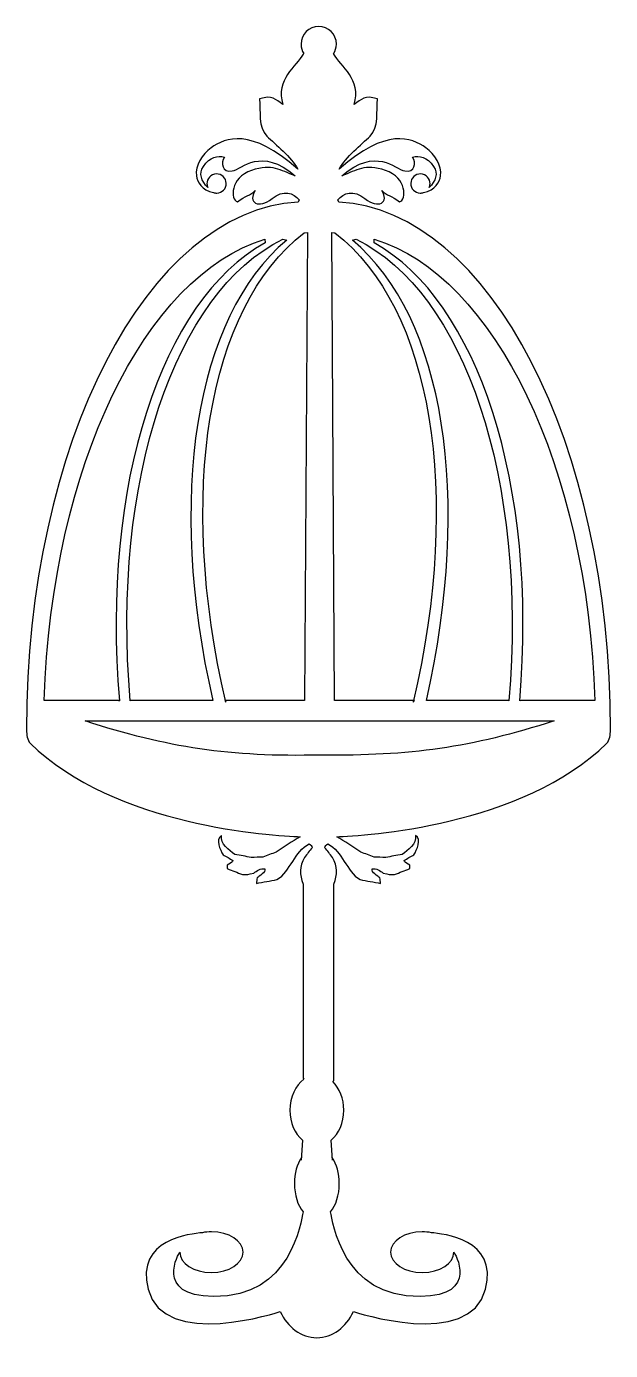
# Model space of a CAD drawing. Header units: centimetres. Extents: x -4.6 to 4.6, y -10.5 to 10.3.
import ezdxf

# ---------------------------------------------------------------- set-up
doc = ezdxf.new("R2010")
doc.units = ezdxf.units.CM
doc.header["$MEASUREMENT"] = 0
doc.layers.add('Camada 1', color=7, linetype='Continuous')

msp = doc.modelspace()

# ---------------------------------------------------------------- linework, layer by layer
at = {"layer": 'Camada 1'}
for points, knots in [([(-0.2419, -6.23962), (-0.2419, -6.23962), (-0.2419, -3.18257), (-0.2419, -3.18257), (-0.2419, -3.18257), (-0.29812, -3.02313), (-0.30278, -2.91521), (-0.22282, -2.76069), (-0.22282, -2.76069), (-0.18088, -2.7091), (-0.13863, -2.65742), (-0.10138, -2.61086), (-0.10138, -2.61086), (-0.11059, -2.57329), (-0.11059, -2.56853), (-0.14816, -2.54987), (-0.14816, -2.54987), (-0.37758, -2.66216), (-0.43849, -2.98096), (-0.65418, -3.11211), (-0.65418, -3.11211), (-0.76187, -3.131), (-0.87016, -3.14987), (-0.97771, -3.17328), (-0.97771, -3.17328), (-0.97295, -3.14037), (-0.96818, -3.11211), (-0.96818, -3.08406), (-0.96818, -3.08406), (-0.93553, -3.05591), (-0.82295, -2.99519), (-0.84658, -2.94349), (-0.84658, -2.94349), (-0.91212, -2.92926), (-0.96818, -2.9763), (-1.01991, -3.00908), (-1.01991, -3.00908), (-1.11384, -3.03273), (-1.11384, -3.03273), (-1.1979, -3.03273), (-1.1979, -3.03273), (-1.2777, -2.99963), (-1.35755, -2.96703), (-1.43679, -2.9388), (-1.43679, -2.9388), (-1.43679, -2.9202), (-1.43679, -2.90133), (-1.43679, -2.88234), (-1.43679, -2.88234), (-1.35278, -2.83098), (-1.35278, -2.83098), (-1.34773, -2.81223), (-1.34773, -2.81223), (-1.3993, -2.77937), (-1.45116, -2.74664), (-1.50275, -2.71865), (-1.50275, -2.71865), (-1.54934, -2.64843), (-1.62909, -2.46999), (-1.52603, -2.41861), (-1.52603, -2.41861), (-1.54934, -2.5499), (-1.4089, -2.64843), (-1.31534, -2.71389), (-1.31534, -2.71389), (-1.23075, -2.72789), (-1.14627, -2.74665), (-1.06197, -2.76546), (-1.06197, -2.76546), (-0.99633, -2.7607), (-0.9355, -2.75607), (-0.87454, -2.75607), (-0.87454, -2.75607), (-0.80429, -2.72792), (-0.73389, -2.70461), (-0.66816, -2.68095), (-0.66816, -2.68095), (-0.54301, -2.59313), (-0.41808, -2.51006), (-0.2879, -2.43544), (-0.2879, -2.43544), (-0.70846, -2.42705), (-3.21766, -2.26703), (-4.54208, -0.96314), (-4.54208, -0.96314), (-4.58352, -0.92231), (-4.59895, -0.81865), (-4.59895, -0.76028), (-4.59895, -0.76028), (-4.59895, 3.7542), (-2.69604, 7.42929), (-0.32241, 7.56015), (-0.32241, 7.56015), (-0.32241, 7.56015), (-0.30336, 7.59881), (-0.30336, 7.59881), (-0.30336, 7.59881), (-0.38991, 7.70586), (-0.55448, 7.76283), (-0.73138, 7.61696), (-0.73138, 7.61696), (-0.94146, 7.44104), (-1.12376, 7.56084), (-0.99554, 7.74277), (-0.99554, 7.74277), (-1.07269, 7.66855), (-1.16043, 7.65686), (-1.27587, 7.56539), (-1.27587, 7.56539), (-1.39157, 7.58952), (-1.39292, 7.95131), (-1.05629, 8.06072), (-1.05629, 8.06072), (-0.71971, 8.16737), (-0.61036, 8.06403), (-0.36798, 7.97544), (-0.36798, 7.97544), (-0.90625, 8.43812), (-1.19967, 8.08149), (-1.35943, 8.0522), (-1.35943, 8.0522), (-1.51932, 8.02077), (-1.54181, 8.18066), (-1.4809, 8.27069), (-1.4809, 8.27069), (-1.59025, 8.29437), (-1.70971, 8.27754), (-1.81213, 8.12308), (-1.81213, 8.12308), (-1.89008, 8.0083), (-1.84393, 7.89141), (-1.74371, 7.79262), (-1.74371, 7.79262), (-1.75122, 7.81077), (-1.75612, 7.82821), (-1.75694, 7.84858), (-1.75694, 7.84858), (-1.75903, 7.9301), (-1.69299, 8.00228), (-1.60909, 8.00455), (-1.60909, 8.00455), (-1.52564, 8.00688), (-1.45584, 7.93864), (-1.45367, 7.85694), (-1.45367, 7.85694), (-1.45147, 7.77331), (-1.51725, 7.70594), (-1.60088, 7.70346), (-1.60088, 7.70346), (-1.61908, 7.70301), (-1.63713, 7.70513), (-1.65327, 7.71137), (-1.65327, 7.71137), (-1.84001, 7.75376), (-1.91132, 7.87398), (-1.9233, 7.9773), (-1.9233, 7.9773), (-1.94156, 8.13515), (-1.83522, 8.31292), (-1.69089, 8.41648), (-1.69089, 8.41648), (-1.46912, 8.57885), (-1.06602, 8.73692), (-0.32585, 8.08109), (-0.32585, 8.08109), (-0.42827, 8.27281), (-0.67584, 8.46286), (-0.81316, 8.60179), (-0.81316, 8.60179), (-0.95061, 8.74025), (-0.91256, 8.9906), (-0.9268, 9.18689), (-0.9268, 9.18689), (-0.72476, 9.25618), (-0.68651, 9.17549), (-0.55977, 9.09982), (-0.55977, 9.09982), (-0.68611, 9.48818), (-0.34363, 9.70341), (-0.24267, 9.89413), (-0.24267, 9.89413), (-0.24267, 9.89413), (-0.23124, 9.90156), (-0.23124, 9.90156), (-0.23124, 9.90156), (-0.25841, 9.9445), (-0.27416, 9.99538), (-0.27416, 10.04996), (-0.27416, 10.04996), (-0.27416, 10.20339), (-0.14978, 10.32777), (0.00365, 10.32777), (0.00365, 10.32777), (0.15706, 10.32777), (0.28149, 10.20339), (0.28149, 10.04996), (0.28149, 10.04996), (0.28149, 9.99411), (0.26498, 9.94206), (0.23654, 9.89849), (0.23654, 9.89849), (0.23654, 9.89849), (0.24273, 9.89412), (0.24273, 9.89412), (0.24273, 9.89412), (0.34367, 9.70341), (0.68617, 9.4882), (0.55981, 9.09981), (0.55981, 9.09981), (0.68655, 9.17545), (0.72478, 9.25618), (0.92679, 9.18688), (0.92679, 9.18688), (0.91258, 8.99059), (0.95058, 8.74024), (0.81318, 8.60178), (0.81318, 8.60178), (0.67586, 8.46287), (0.42824, 8.2728), (0.32587, 8.08108), (0.32587, 8.08108), (1.06607, 8.73693), (1.46913, 8.57884), (1.69091, 8.41647), (1.69091, 8.41647), (1.83524, 8.31291), (1.94158, 8.13514), (1.92329, 7.97729), (1.92329, 7.97729), (1.91128, 7.87397), (1.84, 7.75374), (1.65326, 7.71136), (1.65326, 7.71136), (1.63712, 7.70512), (1.61905, 7.703), (1.6009, 7.70345), (1.6009, 7.70345), (1.51721, 7.70594), (1.45146, 7.7733), (1.45369, 7.85693), (1.45369, 7.85693), (1.45578, 7.93861), (1.52566, 8.00687), (1.60911, 8.00454), (1.60911, 8.00454), (1.69301, 8.00226), (1.75897, 7.93011), (1.75693, 7.84857), (1.75693, 7.84857), (1.75611, 7.8282), (1.75121, 7.81076), (1.7437, 7.79261), (1.7437, 7.79261), (1.84392, 7.89138), (1.89009, 8.00827), (1.81212, 8.12307), (1.81212, 8.12307), (1.70973, 8.27753), (1.59029, 8.29436), (1.48091, 8.27068), (1.48091, 8.27068), (1.54179, 8.18064), (1.5193, 8.02073), (1.35941, 8.05219), (1.35941, 8.05219), (1.19963, 8.08145), (0.90618, 8.43811), (0.36796, 7.97543), (0.36796, 7.97543), (0.61029, 8.06404), (0.71967, 8.16736), (1.0563, 8.06071), (1.0563, 8.06071), (1.3929, 7.9513), (1.39158, 7.58949), (1.27585, 7.56538), (1.27585, 7.56538), (1.16047, 7.65687), (1.07268, 7.66854), (0.99552, 7.74276), (0.99552, 7.74276), (1.12368, 7.56083), (0.94144, 7.44103), (0.73136, 7.61695), (0.73136, 7.61695), (0.55446, 7.76281), (0.38994, 7.70585), (0.30337, 7.5988), (0.30337, 7.5988), (0.30337, 7.5988), (0.32242, 7.56014), (0.32242, 7.56014), (0.32242, 7.56014), (2.69608, 7.42928), (4.59896, 3.75419), (4.59896, -0.76029), (4.59896, -0.76029), (4.59896, -0.81866), (4.58351, -0.92232), (4.54207, -0.96312), (4.54207, -0.96312), (3.21765, -2.26699), (0.70844, -2.42701), (0.28789, -2.43542), (0.28789, -2.43542), (0.41807, -2.51003), (0.54305, -2.59311), (0.66818, -2.68093), (0.66818, -2.68093), (0.73385, -2.70458), (0.80428, -2.72787), (0.87456, -2.75605), (0.87456, -2.75605), (0.93557, -2.75605), (0.99635, -2.76071), (1.06196, -2.76544), (1.06196, -2.76544), (1.14631, -2.74663), (1.23076, -2.72787), (1.31533, -2.71387), (1.31533, -2.71387), (1.40891, -2.64839), (1.54933, -2.54988), (1.5261, -2.41859), (1.5261, -2.41859), (1.62916, -2.46995), (1.54933, -2.64841), (1.50274, -2.71863), (1.50274, -2.71863), (1.45117, -2.74665), (1.39931, -2.77935), (1.34777, -2.81221), (1.34777, -2.81221), (1.35274, -2.83097), (1.35274, -2.83097), (1.43678, -2.88232), (1.43678, -2.88232), (1.43678, -2.90132), (1.43678, -2.92018), (1.43678, -2.93878), (1.43678, -2.93878), (1.35751, -2.96698), (1.27771, -2.99961), (1.19791, -3.03271), (1.19791, -3.03271), (1.11388, -3.03271), (1.11388, -3.03271), (1.0199, -3.00906), (1.0199, -3.00906), (0.96823, -2.9763), (0.91211, -2.92924), (0.84654, -2.94347), (0.84654, -2.94347), (0.82297, -2.99514), (0.93555, -3.05587), (0.96822, -3.08404), (0.96822, -3.08404), (0.96822, -3.11211), (0.97298, -3.14034), (0.97772, -3.17326), (0.97772, -3.17326), (0.87014, -3.14984), (0.76187, -3.13098), (0.65416, -3.11209), (0.65416, -3.11209), (0.43842, -2.98094), (0.37754, -2.66214), (0.14814, -2.54985), (0.14814, -2.54985), (0.11054, -2.5685), (0.11054, -2.57327), (0.10136, -2.61084), (0.10136, -2.61084), (0.13864, -2.65741), (0.18081, -2.70908), (0.22278, -2.76067), (0.22278, -2.76067), (0.30274, -2.91519), (0.29811, -3.02311), (0.24188, -3.18255), (0.24188, -3.18255), (0.24188, -3.18255), (0.24188, -6.27521), (0.24188, -6.27521), (0.24188, -6.27521), (0.24188, -6.27521), (0.22378, -6.29426), (0.22378, -6.29426), (0.22378, -6.29426), (0.33004, -6.39843), (0.39846, -6.56136), (0.39846, -6.7445), (0.39846, -6.7445), (0.39846, -6.94109), (0.31964, -7.11436), (0.1997, -7.2167), (0.1997, -7.2167), (0.1997, -7.2167), (0.22301, -7.53288), (0.22301, -7.53288), (0.22301, -7.53288), (0.22301, -7.53288), (0.21613, -7.48959), (0.21613, -7.48959), (0.21613, -7.48959), (0.28482, -7.59481), (0.32731, -7.74015), (0.32731, -7.90065), (0.32731, -7.90065), (0.32731, -8.07996), (0.27423, -8.24038), (0.19089, -8.347), (0.19089, -8.347), (0.22301, -8.4939), (0.37679, -9.69545), (1.59932, -9.68039), (1.59932, -9.68039), (2.56031, -9.66856), (2.13317, -8.98038), (2.13317, -8.98038), (2.13317, -8.98038), (2.13317, -9.15733), (1.91013, -9.30071), (1.63485, -9.30071), (1.63485, -9.30071), (1.35968, -9.30071), (1.13651, -9.15731), (1.13651, -8.98038), (1.13651, -8.98038), (1.13651, -8.80345), (1.35969, -8.66005), (1.63485, -8.66005), (1.63485, -8.66005), (1.68427, -8.66005), (1.73198, -8.66465), (1.77704, -8.67323), (1.77704, -8.67323), (1.95524, -8.69567), (2.83326, -8.76681), (2.63151, -9.56175), (2.63151, -9.56175), (2.386, -10.52957), (0.54874, -9.91534), (0.54874, -9.91534), (0.54874, -9.91534), (0.43862, -10.16085), (0.22243, -10.32777), (-0.0262, -10.32777), (-0.0262, -10.32777), (-0.27486, -10.32777), (-0.49105, -10.16084), (-0.60119, -9.91534), (-0.60119, -9.91534), (-0.60119, -9.91534), (-2.43838, -10.52957), (-2.68394, -9.56175), (-2.68394, -9.56175), (-2.88566, -8.76681), (-2.00764, -8.69566), (-1.82944, -8.67323), (-1.82944, -8.67323), (-1.78438, -8.66466), (-1.73668, -8.66005), (-1.68728, -8.66005), (-1.68728, -8.66005), (-1.41203, -8.66005), (-1.18896, -8.80345), (-1.18896, -8.98038), (-1.18896, -8.98038), (-1.18896, -9.15731), (-1.41206, -9.30071), (-1.68728, -9.30071), (-1.68728, -9.30071), (-1.9625, -9.30071), (-2.1856, -9.15731), (-2.1856, -8.98038), (-2.1856, -8.98038), (-2.1856, -8.98038), (-2.61272, -9.66856), (-1.65167, -9.68039), (-1.65167, -9.68039), (-0.42916, -9.69544), (-0.27533, -8.49389), (-0.24329, -8.347), (-0.24329, -8.347), (-0.32663, -8.24037), (-0.37968, -8.07996), (-0.37968, -7.90065), (-0.37968, -7.90065), (-0.37968, -7.74015), (-0.33719, -7.59479), (-0.26848, -7.48959), (-0.26848, -7.48959), (-0.26848, -7.48959), (-0.27533, -7.53288), (-0.27533, -7.53288), (-0.27533, -7.53288), (-0.27533, -7.53288), (-0.25205, -7.2167), (-0.25205, -7.2167), (-0.25205, -7.2167), (-0.37199, -7.11439), (-0.45083, -6.94108), (-0.45083, -6.7445), (-0.45083, -6.7445), (-0.45083, -6.53622), (-0.36235, -6.35408), (-0.23035, -6.25478), (-0.23035, -6.25478), (-0.23035, -6.25478), (-0.2419, -6.23962), (-0.2419, -6.23962)], [0, 0, 0, 0, 0.00775194, 0.00775194, 0.00775194, 0.00775194, 0.01550388, 0.01550388, 0.01550388, 0.01550388, 0.02325581, 0.02325581, 0.02325581, 0.02325581, 0.03100775, 0.03100775, 0.03100775, 0.03100775, 0.03875969, 0.03875969, 0.03875969, 0.03875969, 0.04651163, 0.04651163, 0.04651163, 0.04651163, 0.05426357, 0.05426357, 0.05426357, 0.05426357, 0.0620155, 0.0620155, 0.0620155, 0.0620155, 0.06976744, 0.06976744, 0.06976744, 0.06976744, 0.07751938, 0.07751938, 0.07751938, 0.07751938, 0.08527132, 0.08527132, 0.08527132, 0.08527132, 0.09302326, 0.09302326, 0.09302326, 0.09302326, 0.10077519, 0.10077519, 0.10077519, 0.10077519, 0.10852713, 0.10852713, 0.10852713, 0.10852713, 0.11627907, 0.11627907, 0.11627907, 0.11627907, 0.12403101, 0.12403101, 0.12403101, 0.12403101, 0.13178295, 0.13178295, 0.13178295, 0.13178295, 0.13953488, 0.13953488, 0.13953488, 0.13953488, 0.14728682, 0.14728682, 0.14728682, 0.14728682, 0.15503876, 0.15503876, 0.15503876, 0.15503876, 0.1627907, 0.1627907, 0.1627907, 0.1627907, 0.17054264, 0.17054264, 0.17054264, 0.17054264, 0.17829457, 0.17829457, 0.17829457, 0.17829457, 0.18604651, 0.18604651, 0.18604651, 0.18604651, 0.19379845, 0.19379845, 0.19379845, 0.19379845, 0.20155039, 0.20155039, 0.20155039, 0.20155039, 0.20930233, 0.20930233, 0.20930233, 0.20930233, 0.21705426, 0.21705426, 0.21705426, 0.21705426, 0.2248062, 0.2248062, 0.2248062, 0.2248062, 0.23255814, 0.23255814, 0.23255814, 0.23255814, 0.24031008, 0.24031008, 0.24031008, 0.24031008, 0.24806202, 0.24806202, 0.24806202, 0.24806202, 0.25581395, 0.25581395, 0.25581395, 0.25581395, 0.26356589, 0.26356589, 0.26356589, 0.26356589, 0.27131783, 0.27131783, 0.27131783, 0.27131783, 0.27906977, 0.27906977, 0.27906977, 0.27906977, 0.28682171, 0.28682171, 0.28682171, 0.28682171, 0.29457364, 0.29457364, 0.29457364, 0.29457364, 0.30232558, 0.30232558, 0.30232558, 0.30232558, 0.31007752, 0.31007752, 0.31007752, 0.31007752, 0.31782946, 0.31782946, 0.31782946, 0.31782946, 0.3255814, 0.3255814, 0.3255814, 0.3255814, 0.33333333, 0.33333333, 0.33333333, 0.33333333, 0.34108527, 0.34108527, 0.34108527, 0.34108527, 0.34883721, 0.34883721, 0.34883721, 0.34883721, 0.35658915, 0.35658915, 0.35658915, 0.35658915, 0.36434109, 0.36434109, 0.36434109, 0.36434109, 0.37209302, 0.37209302, 0.37209302, 0.37209302, 0.37984496, 0.37984496, 0.37984496, 0.37984496, 0.3875969, 0.3875969, 0.3875969, 0.3875969, 0.39534884, 0.39534884, 0.39534884, 0.39534884, 0.40310078, 0.40310078, 0.40310078, 0.40310078, 0.41085271, 0.41085271, 0.41085271, 0.41085271, 0.41860465, 0.41860465, 0.41860465, 0.41860465, 0.42635659, 0.42635659, 0.42635659, 0.42635659, 0.43410853, 0.43410853, 0.43410853, 0.43410853, 0.44186047, 0.44186047, 0.44186047, 0.44186047, 0.4496124, 0.4496124, 0.4496124, 0.4496124, 0.45736434, 0.45736434, 0.45736434, 0.45736434, 0.46511628, 0.46511628, 0.46511628, 0.46511628, 0.47286822, 0.47286822, 0.47286822, 0.47286822, 0.48062016, 0.48062016, 0.48062016, 0.48062016, 0.48837209, 0.48837209, 0.48837209, 0.48837209, 0.49612403, 0.49612403, 0.49612403, 0.49612403, 0.50387597, 0.50387597, 0.50387597, 0.50387597, 0.51162791, 0.51162791, 0.51162791, 0.51162791, 0.51937984, 0.51937984, 0.51937984, 0.51937984, 0.52713178, 0.52713178, 0.52713178, 0.52713178, 0.53488372, 0.53488372, 0.53488372, 0.53488372, 0.54263566, 0.54263566, 0.54263566, 0.54263566, 0.5503876, 0.5503876, 0.5503876, 0.5503876, 0.55813953, 0.55813953, 0.55813953, 0.55813953, 0.56589147, 0.56589147, 0.56589147, 0.56589147, 0.57364341, 0.57364341, 0.57364341, 0.57364341, 0.58139535, 0.58139535, 0.58139535, 0.58139535, 0.58914729, 0.58914729, 0.58914729, 0.58914729, 0.59689922, 0.59689922, 0.59689922, 0.59689922, 0.60465116, 0.60465116, 0.60465116, 0.60465116, 0.6124031, 0.6124031, 0.6124031, 0.6124031, 0.62015504, 0.62015504, 0.62015504, 0.62015504, 0.62790698, 0.62790698, 0.62790698, 0.62790698, 0.63565891, 0.63565891, 0.63565891, 0.63565891, 0.64341085, 0.64341085, 0.64341085, 0.64341085, 0.65116279, 0.65116279, 0.65116279, 0.65116279, 0.65891473, 0.65891473, 0.65891473, 0.65891473, 0.66666667, 0.66666667, 0.66666667, 0.66666667, 0.6744186, 0.6744186, 0.6744186, 0.6744186, 0.68217054, 0.68217054, 0.68217054, 0.68217054, 0.68992248, 0.68992248, 0.68992248, 0.68992248, 0.69767442, 0.69767442, 0.69767442, 0.69767442, 0.70542636, 0.70542636, 0.70542636, 0.70542636, 0.71317829, 0.71317829, 0.71317829, 0.71317829, 0.72093023, 0.72093023, 0.72093023, 0.72093023, 0.72868217, 0.72868217, 0.72868217, 0.72868217, 0.73643411, 0.73643411, 0.73643411, 0.73643411, 0.74418605, 0.74418605, 0.74418605, 0.74418605, 0.75193798, 0.75193798, 0.75193798, 0.75193798, 0.75968992, 0.75968992, 0.75968992, 0.75968992, 0.76744186, 0.76744186, 0.76744186, 0.76744186, 0.7751938, 0.7751938, 0.7751938, 0.7751938, 0.78294574, 0.78294574, 0.78294574, 0.78294574, 0.79069767, 0.79069767, 0.79069767, 0.79069767, 0.79844961, 0.79844961, 0.79844961, 0.79844961, 0.80620155, 0.80620155, 0.80620155, 0.80620155, 0.81395349, 0.81395349, 0.81395349, 0.81395349, 0.82170543, 0.82170543, 0.82170543, 0.82170543, 0.82945736, 0.82945736, 0.82945736, 0.82945736, 0.8372093, 0.8372093, 0.8372093, 0.8372093, 0.84496124, 0.84496124, 0.84496124, 0.84496124, 0.85271318, 0.85271318, 0.85271318, 0.85271318, 0.86046512, 0.86046512, 0.86046512, 0.86046512, 0.86821705, 0.86821705, 0.86821705, 0.86821705, 0.87596899, 0.87596899, 0.87596899, 0.87596899, 0.88372093, 0.88372093, 0.88372093, 0.88372093, 0.89147287, 0.89147287, 0.89147287, 0.89147287, 0.89922481, 0.89922481, 0.89922481, 0.89922481, 0.90697674, 0.90697674, 0.90697674, 0.90697674, 0.91472868, 0.91472868, 0.91472868, 0.91472868, 0.92248062, 0.92248062, 0.92248062, 0.92248062, 0.93023256, 0.93023256, 0.93023256, 0.93023256, 0.9379845, 0.9379845, 0.9379845, 0.9379845, 0.94573643, 0.94573643, 0.94573643, 0.94573643, 0.95348837, 0.95348837, 0.95348837, 0.95348837, 0.96124031, 0.96124031, 0.96124031, 0.96124031, 0.96899225, 0.96899225, 0.96899225, 0.96899225, 0.97674419, 0.97674419, 0.97674419, 0.97674419, 0.98449612, 0.98449612, 0.98449612, 0.98449612, 1, 1, 1, 1]), ([(-3.13535, -0.29266), (-3.42512, 3.103), (-2.47961, 6.01337), (-0.84078, 6.9197), (-0.84078, 6.9197), (-0.84078, 6.9197), (-0.84567, 6.97796), (-0.84567, 6.97796), (-0.84567, 6.97796), (-2.73914, 6.39675), (-4.20276, 3.39667), (-4.31854, -0.28861), (-4.31854, -0.28861), (-4.31854, -0.28861), (-4.29991, -0.29229), (-4.29991, -0.29229), (-4.29991, -0.29229), (-4.29991, -0.29229), (-3.15083, -0.29229), (-3.15083, -0.29229), (-3.15083, -0.29229), (-3.15083, -0.29229), (-3.13535, -0.29266), (-3.13535, -0.29266)], [0, 0, 0, 0, 0.14285714, 0.14285714, 0.14285714, 0.14285714, 0.28571429, 0.28571429, 0.28571429, 0.28571429, 0.42857143, 0.42857143, 0.42857143, 0.42857143, 0.57142857, 0.57142857, 0.57142857, 0.57142857, 0.71428571, 0.71428571, 0.71428571, 0.71428571, 1, 1, 1, 1]), ([(-1.66488, -0.2899), (-2.39288, 2.90471), (-1.95304, 5.75115), (-0.49947, 6.9636), (-0.49947, 6.9636), (-0.49947, 6.9636), (-0.5604, 6.97709), (-0.5604, 6.97709), (-0.5604, 6.97709), (-2.26696, 6.14254), (-3.26156, 3.17841), (-2.9653, -0.29284), (-2.9653, -0.29284), (-2.9653, -0.29284), (-2.95694, -0.29228), (-2.95694, -0.29228), (-2.95694, -0.29228), (-2.95694, -0.29228), (-1.6771, -0.29229), (-1.6771, -0.29229), (-1.6771, -0.29229), (-1.6771, -0.29229), (-1.66488, -0.2899), (-1.66488, -0.2899)], [0, 0, 0, 0, 0.14285714, 0.14285714, 0.14285714, 0.14285714, 0.28571429, 0.28571429, 0.28571429, 0.28571429, 0.42857143, 0.42857143, 0.42857143, 0.42857143, 0.57142857, 0.57142857, 0.57142857, 0.57142857, 0.71428571, 0.71428571, 0.71428571, 0.71428571, 1, 1, 1, 1]), ([(-1.47673, -0.29229), (-1.47673, -0.29229), (-0.21943, -0.29229), (-0.21943, -0.29229), (-0.21943, -0.29229), (-0.21943, -0.29229), (-0.17466, 7.07982), (-0.17466, 7.07982), (-0.17466, 7.07982), (-0.17466, 7.07982), (-0.22527, 7.07606), (-0.22527, 7.07606), (-0.22527, 7.07606), (-1.75792, 5.89647), (-2.22502, 2.96817), (-1.45966, -0.31725), (-1.45966, -0.31725), (-1.45966, -0.31725), (-1.47673, -0.29229), (-1.47673, -0.29229)], [0, 0, 0, 0, 0.16666667, 0.16666667, 0.16666667, 0.16666667, 0.33333333, 0.33333333, 0.33333333, 0.33333333, 0.5, 0.5, 0.5, 0.5, 0.66666667, 0.66666667, 0.66666667, 0.66666667, 1, 1, 1, 1]), ([(1.49311, -0.31724), (2.2585, 2.96817), (1.79137, 5.8965), (0.25875, 7.07607), (0.25875, 7.07607), (0.25875, 7.07607), (0.20814, 7.07983), (0.20814, 7.07983), (0.20814, 7.07983), (0.20814, 7.07983), (0.25288, -0.29228), (0.25288, -0.29228), (0.25288, -0.29228), (0.25288, -0.29228), (1.5102, -0.29229), (1.5102, -0.29229), (1.5102, -0.29229), (1.5102, -0.29229), (1.49311, -0.31724), (1.49311, -0.31724)], [0, 0, 0, 0, 0.16666667, 0.16666667, 0.16666667, 0.16666667, 0.33333333, 0.33333333, 0.33333333, 0.33333333, 0.5, 0.5, 0.5, 0.5, 0.66666667, 0.66666667, 0.66666667, 0.66666667, 1, 1, 1, 1]), ([(1.71057, -0.29229), (1.71057, -0.29229), (2.99039, -0.29229), (2.99039, -0.29229), (2.99039, -0.29229), (2.99039, -0.29229), (2.99878, -0.29285), (2.99878, -0.29285), (2.99878, -0.29285), (3.29498, 3.1784), (2.30044, 6.14253), (0.59385, 6.97708), (0.59385, 6.97708), (0.59385, 6.97708), (0.53292, 6.96359), (0.53292, 6.96359), (0.53292, 6.96359), (1.98649, 5.75114), (2.42636, 2.90467), (1.69833, -0.28991), (1.69833, -0.28991), (1.69833, -0.28991), (1.71057, -0.29229), (1.71057, -0.29229)], [0, 0, 0, 0, 0.14285714, 0.14285714, 0.14285714, 0.14285714, 0.28571429, 0.28571429, 0.28571429, 0.28571429, 0.42857143, 0.42857143, 0.42857143, 0.42857143, 0.57142857, 0.57142857, 0.57142857, 0.57142857, 0.71428571, 0.71428571, 0.71428571, 0.71428571, 1, 1, 1, 1]), ([(3.1843, -0.29229), (3.1843, -0.29229), (4.33339, -0.29229), (4.33339, -0.29229), (4.33339, -0.29229), (4.33339, -0.29229), (4.35199, -0.28861), (4.35199, -0.28861), (4.35199, -0.28861), (4.23621, 3.39667), (2.77261, 6.39675), (0.87918, 6.97793), (0.87918, 6.97793), (0.87918, 6.97793), (0.87426, 6.91967), (0.87426, 6.91967), (0.87426, 6.91967), (2.51306, 6.01334), (3.4586, 3.10298), (3.16883, -0.29269), (3.16883, -0.29269), (3.16883, -0.29269), (3.1843, -0.29229), (3.1843, -0.29229)], [0, 0, 0, 0, 0.14285714, 0.14285714, 0.14285714, 0.14285714, 0.28571429, 0.28571429, 0.28571429, 0.28571429, 0.42857143, 0.42857143, 0.42857143, 0.42857143, 0.57142857, 0.57142857, 0.57142857, 0.57142857, 0.71428571, 0.71428571, 0.71428571, 0.71428571, 1, 1, 1, 1]), ([(-3.13141, -0.29229), (-3.13141, -0.29229), (-3.15083, -0.29229), (-3.15083, -0.29229), (-3.15083, -0.29229), (-3.15083, -0.29229), (-3.13141, -0.29229), (-3.13141, -0.29229)], [0, 0, 0, 0, 0.33333333, 0.33333333, 0.33333333, 0.33333333, 1, 1, 1, 1]), ([(1.49311, -0.31724), (1.49311, -0.31724), (1.49311, -0.31724), (1.49311, -0.31724), (1.49311, -0.31724), (1.49311, -0.31724), (1.49311, -0.31724), (1.49311, -0.31724)], [0, 0, 0, 0, 0.33333333, 0.33333333, 0.33333333, 0.33333333, 1, 1, 1, 1]), ([(-0.19107, -0.61248), (-0.19107, -0.61248), (-3.67621, -0.61248), (-3.67621, -0.61248), (-3.67621, -0.61248), (-2.36877, -1.03179), (-1.40341, -1.18409), (0.03772, -1.14935), (0.03772, -1.14935), (0.03772, -1.14935), (0.03772, -1.14935), (0.03772, -1.14935), (0.03772, -1.14935), (1.44417, -1.16671), (2.4023, -1.0318), (3.70971, -0.61248), (3.70971, -0.61248), (3.70971, -0.61248), (0.22457, -0.61248), (0.22457, -0.61248), (0.22457, -0.61248), (0.22457, -0.61248), (-0.19107, -0.61248), (-0.19107, -0.61248)], [0, 0, 0, 0, 0.14285714, 0.14285714, 0.14285714, 0.14285714, 0.28571429, 0.28571429, 0.28571429, 0.28571429, 0.42857143, 0.42857143, 0.42857143, 0.42857143, 0.57142857, 0.57142857, 0.57142857, 0.57142857, 0.71428571, 0.71428571, 0.71428571, 0.71428571, 1, 1, 1, 1])]:
    msp.add_open_spline(points, degree=3, knots=knots, dxfattribs=at)

doc.saveas('drawing.dxf')
